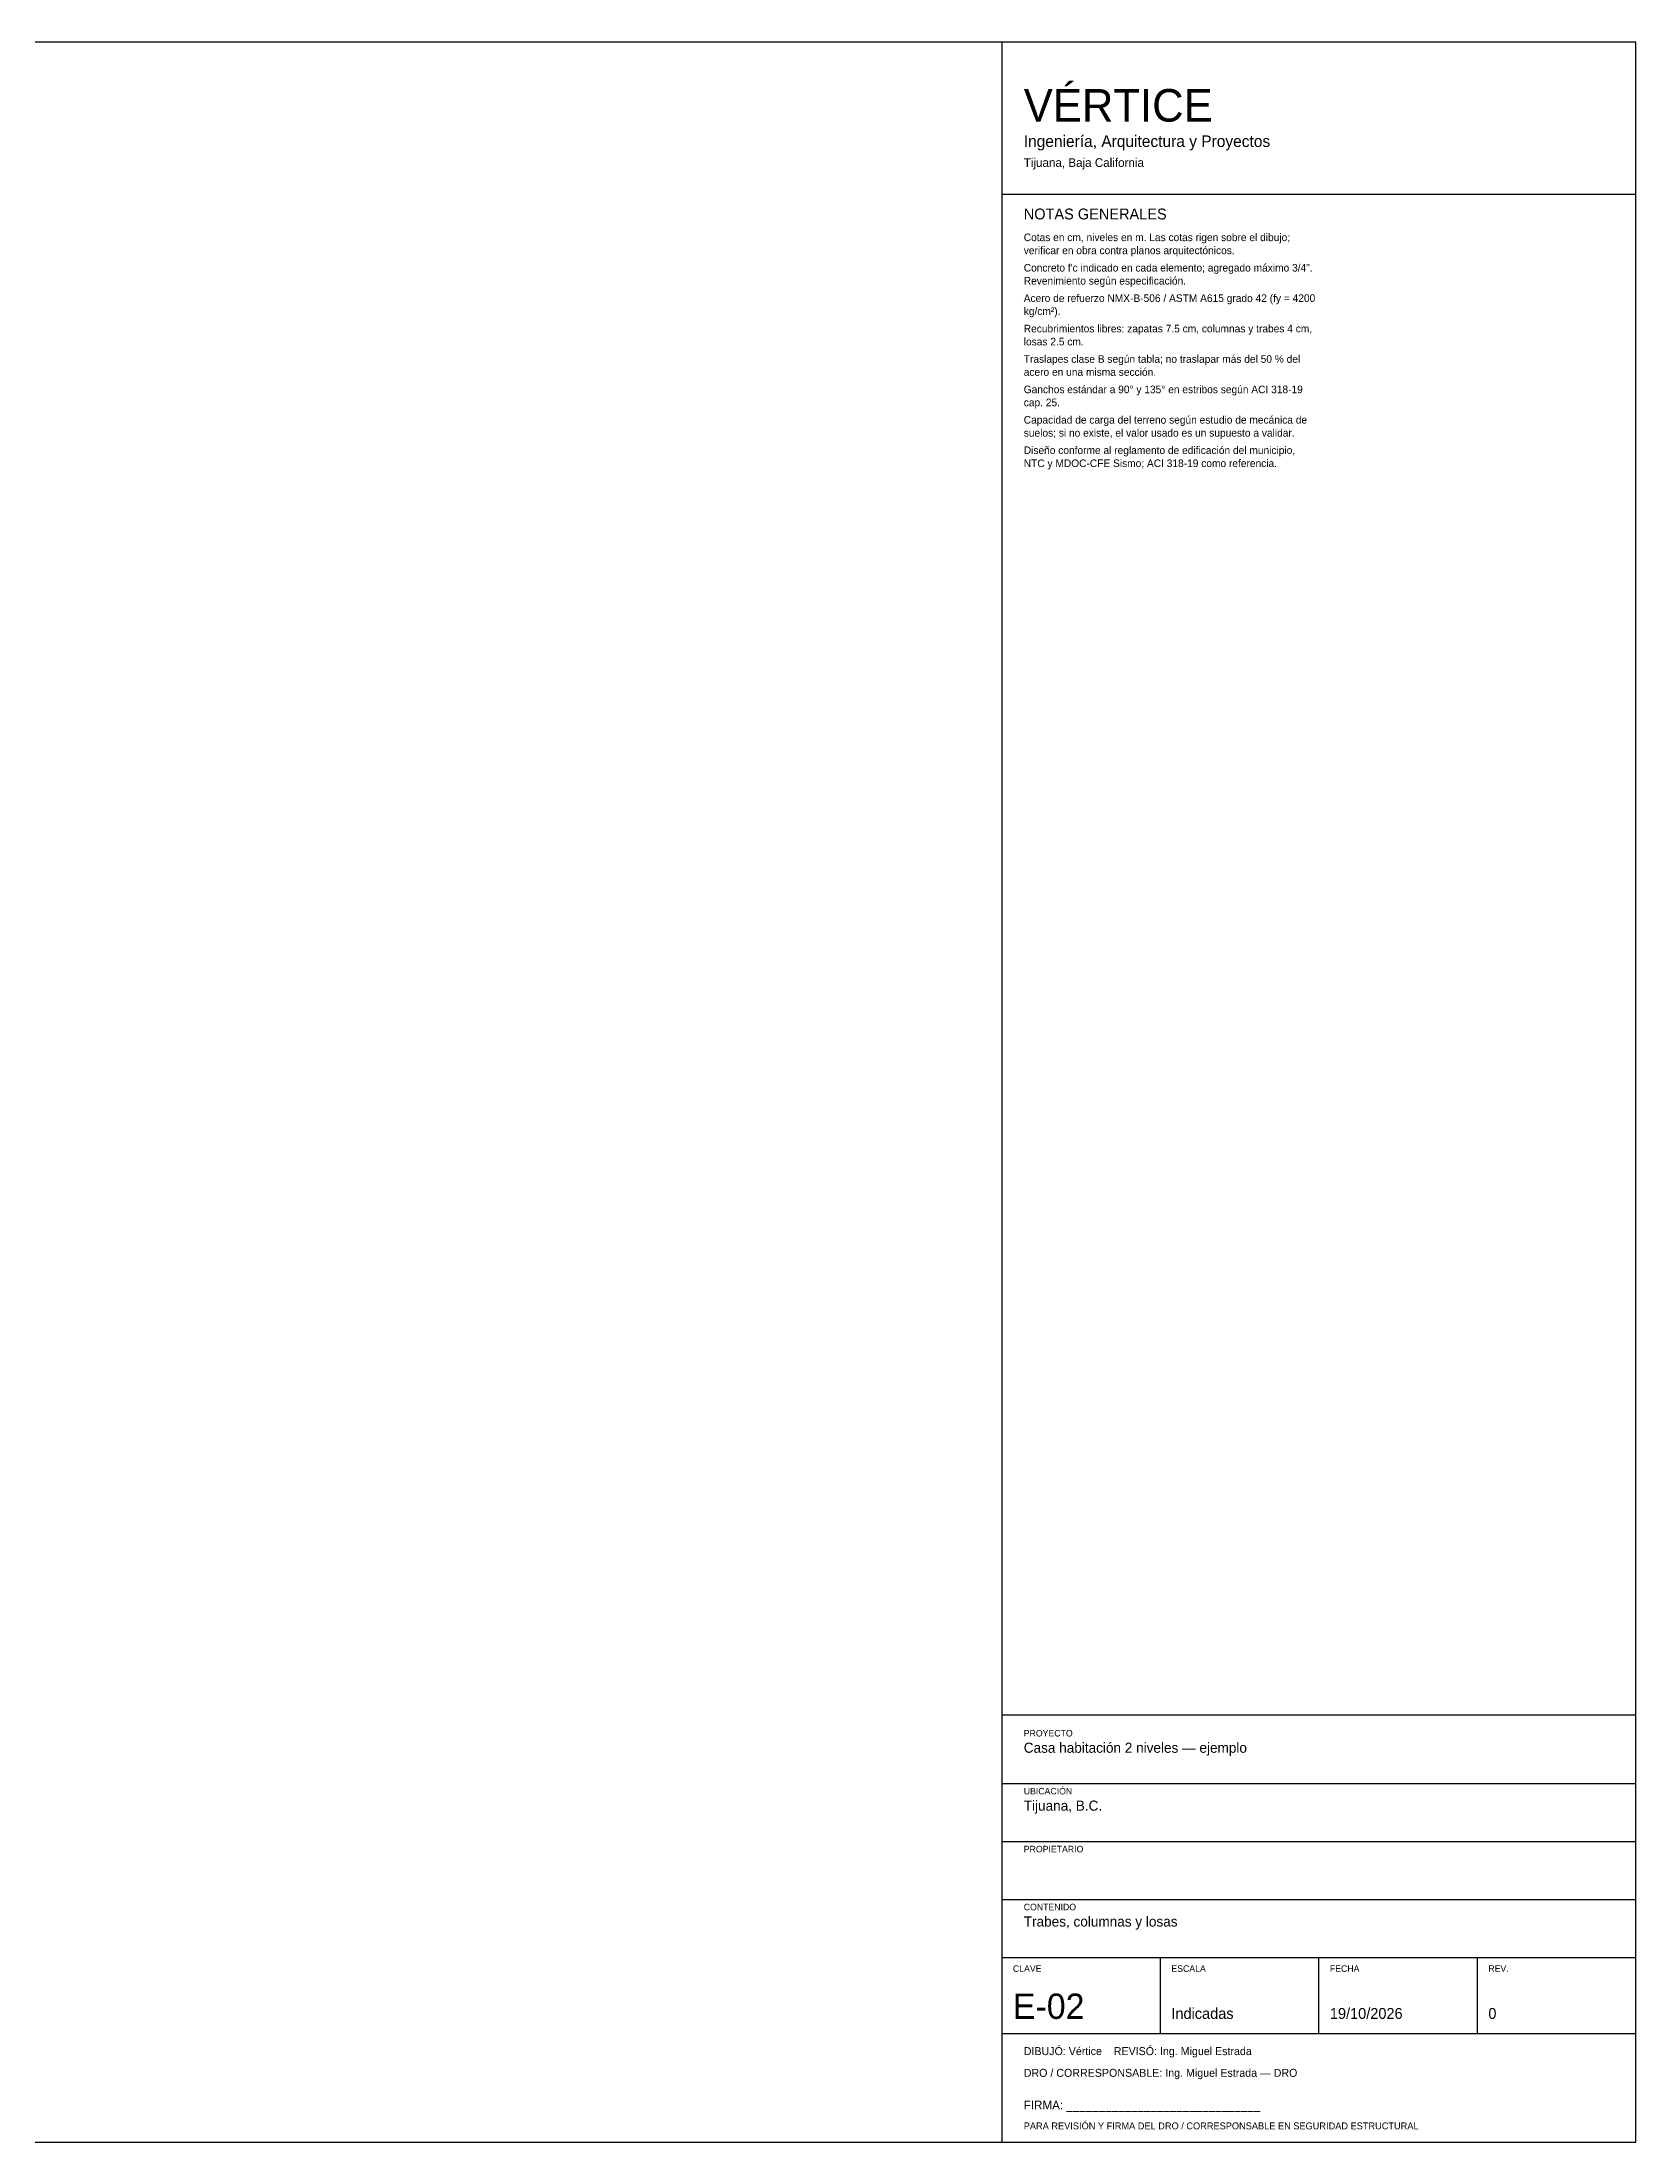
# Model space of a CAD drawing. Header units: millimetres. Extents: x 10 to 890, y 10 to 590.
# Drawn here: x 450 to 890, y 10 to 590 of the extents above; entities that cross this region are included whole.
import ezdxf

# ---------------------------------------------------------------- set-up
doc = ezdxf.new("R2010")
doc.units = ezdxf.units.MM
for name, color, linetype in [('CUADRO', 7, 'CONTINUOUS'), ('MARCO', 7, 'CONTINUOUS'), ('NOTAS', 7, 'CONTINUOUS')]:
    doc.layers.add(name, color=color, linetype=linetype)

msp = doc.modelspace()

# ---------------------------------------------------------------- linework, layer by layer
at = {"layer": 'CUADRO'}
for p, q in [((715, 548), (890, 548)), ((715, 128), (890, 128)), ((715, 109), (890, 109)), ((715, 93), (890, 93)), ((715, 77), (890, 77)), ((715, 61), (890, 61)), ((758.75, 40), (758.75, 61)), ((802.5, 40), (802.5, 61)), ((846.25, 40), (846.25, 61)), ((715, 40), (890, 40))]:
    msp.add_line(p, q, dxfattribs=at)
at = {"layer": 'MARCO'}
for p, q in [((890, 590), (10, 590)), ((715, 10), (715, 590)), ((890, 10), (890, 590)), ((10, 10), (890, 10))]:
    msp.add_line(p, q, dxfattribs=at)

# ---------------------------------------------------------------- texts
at = {"layer": 'CUADRO'}
for s, height, p in [('VÉRTICE', 9, (721, 568)), ('Ingeniería, Arquitectura y Proyectos', 3.2, (721, 561)), ('Tijuana, Baja California', 2.4, (721, 555.5)), ('PROYECTO', 1.8, (721, 122)), ('Casa habitación 2 niveles — ejemplo', 2.8, (721, 117.5)), ('Tijuana, B.C.', 2.8, (721, 101.5)), ('UBICACIÓN', 1.8, (721, 106)), ('PROPIETARIO', 1.8, (721, 90)), ('CONTENIDO', 1.8, (721, 74)), ('Trabes, columnas y losas', 2.8, (721, 69.5)), ('CLAVE', 1.8, (718, 57)), ('ESCALA', 1.8, (761.75, 57)), ('FECHA', 1.8, (805.5, 57)), ('REV.', 1.8, (849.25, 57)), ('E-02', 7, (718, 44)), ('Indicadas', 3, (761.75, 44)), ('19/10/2026', 3, (805.5, 44)), ('0', 3, (849.25, 44)), ('DIBUJÓ: Vértice    REVISÓ: Ing. Miguel Estrada', 2.2, (721, 34)), ('DRO / CORRESPONSABLE: Ing. Miguel Estrada — DRO', 2.2, (721, 28)), ('FIRMA: ______________________________', 2.4, (721, 19)), ('PARA REVISIÓN Y FIRMA DEL DRO / CORRESPONSABLE EN SEGURIDAD ESTRUCTURAL', 1.9, (721, 13.5))]:
    msp.add_text(s, height=height, dxfattribs=at).set_placement(p)
at = {"layer": 'NOTAS'}
for s, height, p in [('NOTAS GENERALES', 3, (721, 541)), ('verificar en obra contra planos arquitectónicos.', 2.1, (721, 531.4)), ('Cotas en cm, niveles en m. Las cotas rigen sobre el dibujo;', 2.1, (721, 535)), ('Concreto f\'c indicado en cada elemento; agregado máximo 3/4".', 2.1, (721, 526.6)), ('Revenimiento según especificación.', 2.1, (721, 523)), ('Acero de refuerzo NMX-B-506 / ASTM A615 grado 42 (fy = 4200', 2.1, (721, 518.2)), ('kg/cm²).', 2.1, (721, 514.6)), ('Recubrimientos libres: zapatas 7.5 cm, columnas y trabes 4 cm,', 2.1, (721, 509.8)), ('losas 2.5 cm.', 2.1, (721, 506.2)), ('Traslapes clase B según tabla; no traslapar más del 50 % del', 2.1, (721, 501.4)), ('acero en una misma sección.', 2.1, (721, 497.8)), ('Ganchos estándar a 90° y 135° en estribos según ACI 318-19', 2.1, (721, 493)), ('cap. 25.', 2.1, (721, 489.4)), ('suelos; si no existe, el valor usado es un supuesto a validar.', 2.1, (721, 481)), ('Capacidad de carga del terreno según estudio de mecánica de', 2.1, (721, 484.6)), ('Diseño conforme al reglamento de edificación del municipio,', 2.1, (721, 476.2)), ('NTC y MDOC-CFE Sismo; ACI 318-19 como referencia.', 2.1, (721, 472.6))]:
    msp.add_text(s, height=height, dxfattribs=at).set_placement(p)

doc.saveas('drawing.dxf')
